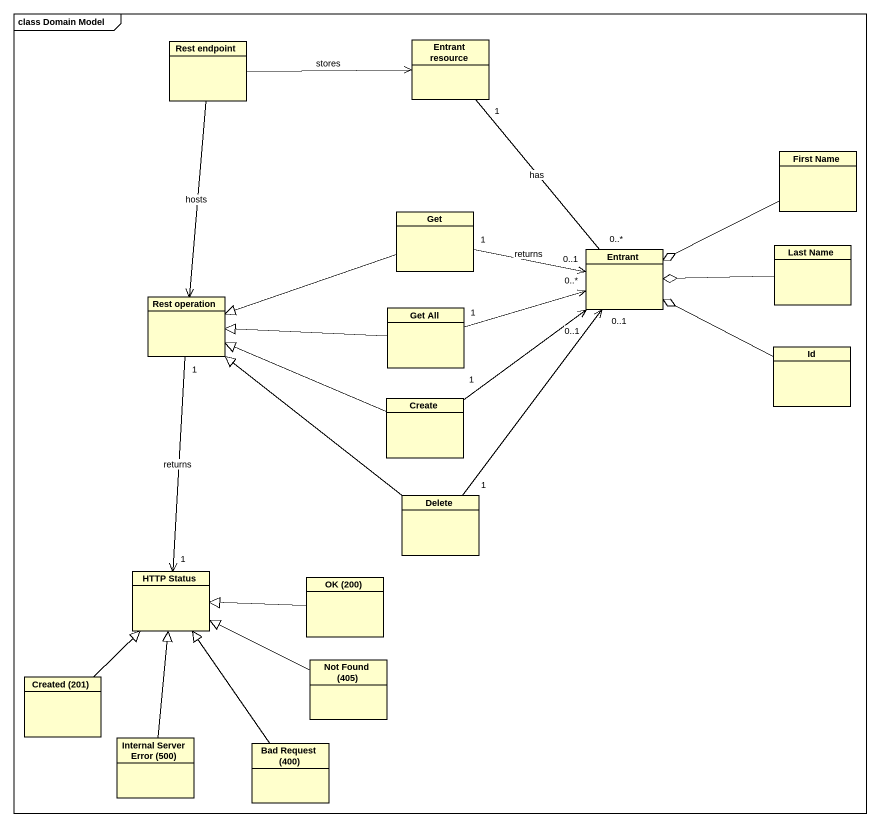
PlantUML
@startuml
mainframe class Domain Model
hide circle
hide empty members
class "Rest endpoint" as Rest_endpoint
class "Entrant resource" as Entrant_resource
class "First Name" as First_Name
class Get
class Entrant
class "Last Name" as Last_Name
class "Rest operation" as Rest_operation
class "Get All" as Get_All
class Id
class "Create" as Create_
class Delete
class "HTTP Status" as HTTP_Status
class "OK (200)" as OK_200
class "Created (201)" as Created_201
class "Not Found (405)" as Not_Found_405
class "Internal Server Error (500)" as Internal_Server_Error_500
class "Bad Request (400)" as Bad_Request_400
Rest_endpoint -right-> Entrant_resource : stores
Rest_endpoint --> Rest_operation : hosts
Entrant_resource "1" -- "0..*" Entrant : has
First_Name -left-o Entrant
Get "1" -right-> "0..1" Entrant : returns
Get -left-|> Rest_operation
Last_Name -left-o Entrant
Rest_operation "1" --> "1" HTTP_Status : returns
Get_All "1" -right-> "0..*" Entrant
Get_All -left-|> Rest_operation
Id -left-o Entrant
Create_ "1" -up-> "0..1" Entrant
Create_ -left-|> Rest_operation
Delete "1" -up-> "0..1" Entrant
Delete -up-|> Rest_operation
OK_200 -left-|> HTTP_Status
Created_201 -up-|> HTTP_Status
Not_Found_405 -left-|> HTTP_Status
Internal_Server_Error_500 -up-|> HTTP_Status
Bad_Request_400 -up-|> HTTP_Status
@enduml
